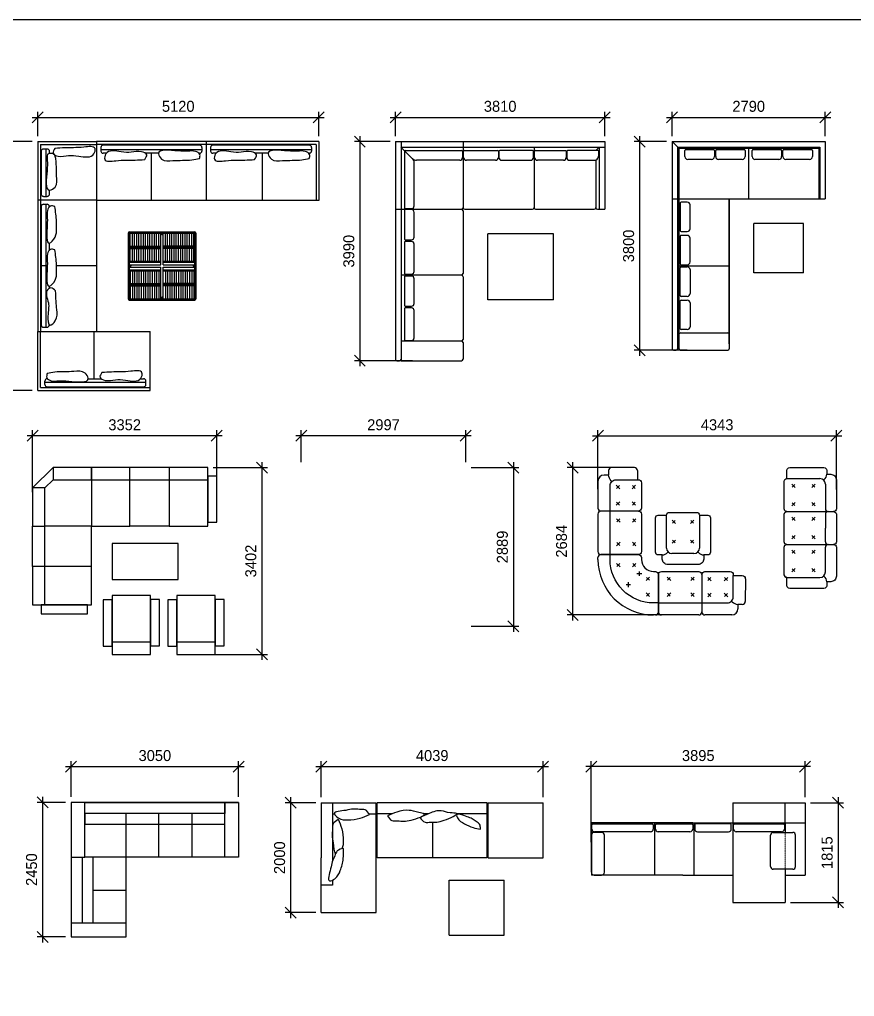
# Model space of a CAD drawing. Header units: millimetres. Extents: x 3103 to 179340, y -10977 to 70536.
# Drawn here: x 155474 to 170684, y 37230 to 55021 of the extents above; entities that cross this region are included whole.
import ezdxf

# ---------------------------------------------------------------- set-up
doc = ezdxf.new("R2010")
doc.units = ezdxf.units.MM
doc.header["$LTSCALE"] = 0.5
doc.linetypes.add('HIDDEN', pattern=[0.375, 0.25, -0.125])
doc.layers.add('MEBEL', color=1, linetype='Continuous')
doc.layers.add('диван', color=1, linetype='Continuous')
doc.styles.add('WROMLATS', font='wromlats.shx', dxfattribs={"bigfont": 'bigfont.shx'})
doc.dimstyles.new('juka', dxfattribs={"dimscale": 100, "dimtxt": 2, "dimasz": 2, "dimexe": 1, "dimexo": 1, "dimgap": 1, "dimtad": 1, "dimtoh": 1, "dimdec": 0, "dimzin": 0, "dimdsep": 46, "dimtxsty": 'WROMLATS', "dimblk": 'OBLIQUE', "dimcen": -3, "dimdle": 1, "dimclrd": 256, "dimclre": 256, "dimclrt": 256, "dimadec": 0, "dimazin": 0, "dimtfac": 1, "dimtdec": 0, "dimtix": 1, "dimtmove": 2, "dimatfit": 3, "dimldrblk": 'ORIGIN2', "dimfxl": 1, "dimtvp": 2.5, "dimtolj": 1, "dimtzin": 0, "dimarcsym": 0})

# ---------------------------------------------------------------- blocks, each defined once
blk = doc.blocks.new('MZO6D2')
at = {"layer": 'MEBEL'}
for p, q in [((-1791, -4), (-1062, -4)), ((-363, -4), (7, -375)), ((-2490, -227), (-1791, -227)), ((-1791, -227), (-1062, -227)), ((-1062, -1074), (-1062, -227)), ((-363, -227), (-216, -375)), ((-1791, -1074), (-1062, -1074)), ((-216, -1074), (-216, -1773)), ((-3172, -2153), (-3172, -1454)), ((-1062, -2494), (-1062, -1773)), ((-216, -1773), (-216, -2494)), ((7, -2494), (7, -1773)), ((-3172, -3328), (-3172, -2629)), ((-216, -2494), (-216, -3193))]:
    blk.add_line(p, q, dxfattribs=at)
for points in [[(-2654, -161), (-2654, -1002), (-2490, -1002), (-2490, -161)], [(-2490, -4), (-2490, -1074), (-1791, -1074), (-1791, -4)], [(-1062, -227), (-363, -227), (-363, -4), (-1062, -4)], [(-216, -1074), (7, -1074), (7, -375), (-216, -375)], [(7, -1074), (-1062, -1074), (-1062, -1773), (7, -1773)], [(-3242, -1454), (-2401, -1454), (-2401, -1290), (-3242, -1290)], [(-3394, -2153), (-2325, -2153), (-2325, -1454), (-3394, -1454)], [(-2030, -2655), (-1376, -2655), (-1376, -1454), (-2030, -1454)], [(-3237, -2317), (-2397, -2317), (-2397, -2153), (-3237, -2153)], [(-3242, -2629), (-2401, -2629), (-2401, -2466), (-3242, -2466)], [(-3394, -3328), (-2325, -3328), (-2325, -2629), (-3394, -2629)], [(7, -2494), (-1062, -2494), (-1062, -3193), (7, -3193)], [(-146, -3193), (-986, -3193), (-986, -3357), (-146, -3357)], [(-3237, -3492), (-2397, -3492), (-2397, -3328), (-3237, -3328)]]:
    blk.add_lwpolyline(points, close=True, dxfattribs=at)
blk = doc.blocks.new('66335+66336')
at = {"layer": 'MEBEL'}
for p, q in [((2000, 1070), (0, 1070)), ((0, 1070), (0, 0)), ((2000, 1070), (2000, 0)), ((2000, 1020), (0, 1020)), ((80, 964), (80, 899)), ((1920, 920), (80, 920)), ((1880, 1004), (120, 1004)), ((1920, 964), (1920, 899)), ((179, 859), (120, 859)), ((1129, 859), (893, 859)), ((1000, 0), (1000, 859)), ((1880, 859), (1869, 859)), ((2000, 0), (0, 0))]:
    blk.add_line(p, q, dxfattribs=at)
for centre, start, end in [((120, 964), 90, 180), ((120, 899), 180, 270), ((1880, 964), 0, 90), ((1880, 899), 270, 0)]:
    blk.add_arc(centre, 40, start, end, dxfattribs=at)
for points in [[(879, 744), (703, 735), (353, 722), (151, 749), (170, 846), (448, 884), (635, 876), (823, 887), (915, 832), (879, 744)], [(1877, 761), (1739, 738), (1389, 725), (1187, 753), (1129, 850), (1484, 900), (1670, 896), (1802, 893), (1884, 837), (1877, 761)]]:
    blk.add_spline(points, degree=3, dxfattribs=at)
blk = doc.blocks.new('66380+66381')
at = {"layer": 'MEBEL'}
for p, q in [((2050, 1070), (0, 1070)), ((0, 1070), (0, 0)), ((2050, 1070), (2050, 0)), ((2000, 1020), (0, 1020)), ((80, 964), (80, 899)), ((1920, 920), (80, 920)), ((1880, 1004), (120, 1004)), ((1920, 964), (1920, 899)), ((2000, 1020), (2000, 0)), ((179, 859), (120, 859)), ((1129, 859), (893, 859)), ((1025, 0), (1025, 859)), ((1880, 859), (1869, 859)), ((2050, 0), (0, 0))]:
    blk.add_line(p, q, dxfattribs=at)
for centre, start, end in [((120, 964), 90, 180), ((120, 899), 180, 270), ((1880, 964), 0, 90), ((1880, 899), 270, 0)]:
    blk.add_arc(centre, 40, start, end, dxfattribs=at)
for points in [[(879, 744), (703, 735), (353, 722), (151, 749), (170, 846), (448, 884), (635, 876), (823, 887), (915, 832), (879, 744)], [(1877, 761), (1739, 738), (1389, 725), (1187, 753), (1129, 850), (1484, 900), (1670, 896), (1802, 893), (1884, 837), (1877, 761)]]:
    blk.add_spline(points, degree=3, dxfattribs=at)
blk = doc.blocks.new('66400+66401')
at = {"layer": 'MEBEL'}
for p, q in [((0, 0), (0, 1060)), ((0, 1060), (1070, 1060)), ((50, 50), (50, 1060)), ((66, 170), (66, 959)), ((106, 999), (171, 999)), ((150, 130), (150, 999)), ((211, 885), (211, 959)), ((1070, 0), (1070, 1060)), ((211, 181), (211, 216)), ((211, 170), (211, 181)), ((0, 0), (1070, 0)), ((50, 50), (1070, 50)), ((106, 130), (171, 130))]:
    blk.add_line(p, q, dxfattribs=at)
for centre, start, end in [((106, 959), 90, 180), ((171, 959), 0, 90), ((106, 170), 180, 270), ((171, 170), 270, 0)]:
    blk.add_arc(centre, 40, start, end, dxfattribs=at)
for points, knots in [([(309, 248), (318, 283), (349, 345), (329, 568), (369, 813), (116, 962), (174, 559), (179, 364), (161, 225), (220, 212), (282, 213), (309, 248)], [0, 0, 0, 0, 139.614689, 490.021661, 693.571453, 806.653755, 1165.25668, 1351.440282, 1483.942314, 1583.249032, 1659.737703, 1659.737703, 1659.737703, 1659.737703]), ([(315, 122), (375, 118), (555, 105), (754, 119), (1073, 65), (1016, 315), (768, 258), (559, 243), (409, 289), (248, 221), (294, 153), (315, 122)], [0, 0, 0, 0, 176.697974, 527.104946, 730.654737, 829.367901, 1109.994882, 1297.148169, 1485.493388, 1592.849632, 1687.532271, 1687.532271, 1687.532271, 1687.532271])]:
    blk.add_open_spline(points, degree=3, knots=knots, dxfattribs=at)
blk = doc.blocks.new('Ж.столик Mesa cetro...')
at = {"layer": 'MEBEL'}
for p, q in [((-620, 1210), (-620, 30)), ((-600, 1210), (-600, 30)), ((-590, 1240), (590, 1240)), ((-590, 1220), (590, 1220)), ((-580, 690), (-580, 1240)), ((-540, 690), (-540, 1240)), ((-500, 690), (-500, 1240)), ((-460, 690), (-460, 1240)), ((-420, 690), (-420, 1240)), ((-380, 690), (-380, 1240)), ((-340, 690), (-340, 1240)), ((-300, 690), (-300, 1240)), ((-260, 690), (-260, 1240)), ((-220, 690), (-220, 1240)), ((-180, 690), (-180, 1240)), ((-140, 690), (-140, 1240)), ((-100, 690), (-100, 1240)), ((-60, 690), (-60, 1240)), ((-20, 640), (-20, 1240)), ((20, 640), (20, 1240)), ((60, 690), (60, 1240)), ((100, 690), (100, 1240)), ((140, 690), (140, 1240)), ((180, 690), (180, 1240)), ((220, 690), (220, 1240)), ((260, 690), (260, 1240)), ((300, 690), (300, 1240)), ((340, 690), (340, 1240)), ((380, 690), (380, 1240)), ((420, 690), (420, 1240)), ((460, 690), (460, 1240)), ((500, 690), (500, 1240)), ((540, 690), (540, 1240)), ((580, 690), (580, 1240)), ((600, 30), (600, 1210)), ((620, 30), (620, 1210)), ((-620, 690), (-20, 690)), ((-620, 640), (-20, 640)), ((-620, 600), (-20, 600)), ((-620, 550), (-20, 550)), ((-580, 550), (-580, 0)), ((-540, 550), (-540, 0)), ((-500, 550), (-500, 0)), ((-460, 550), (-460, 0)), ((-420, 550), (-420, 0)), ((-380, 550), (-380, 0)), ((-340, 550), (-340, 0)), ((-300, 550), (-300, 0)), ((-260, 550), (-260, 0)), ((-220, 550), (-220, 0)), ((-180, 550), (-180, 0)), ((-140, 550), (-140, 0)), ((-100, 550), (-100, 0)), ((-60, 550), (-60, 0)), ((-20, 0), (-20, 600)), ((20, 690), (620, 690)), ((20, 640), (620, 640)), ((20, 600), (620, 600)), ((20, 0), (20, 600)), ((20, 550), (620, 550)), ((60, 550), (60, 0)), ((100, 550), (100, 0)), ((140, 550), (140, 0)), ((180, 550), (180, 0)), ((220, 550), (220, 0)), ((260, 550), (260, 0)), ((300, 550), (300, 0)), ((340, 550), (340, 0)), ((380, 550), (380, 0)), ((420, 550), (420, 0)), ((460, 550), (460, 0)), ((500, 550), (500, 0)), ((540, 550), (540, 0)), ((580, 550), (580, 0)), ((-590, 20), (590, 20)), ((-590, 0), (590, 0))]:
    blk.add_line(p, q, dxfattribs=at)
at = {"layer": 'MEBEL', "linetype": 'HIDDEN', "ltscale": 6}
for p, q in [((-620, 980), (-20, 980)), ((-620, 960), (-20, 960)), ((-620, 940), (-20, 940)), ((620, 980), (20, 980)), ((620, 960), (20, 960)), ((620, 940), (20, 940)), ((-620, 710), (-20, 710)), ((20, 710), (620, 710)), ((-620, 530), (-20, 530)), ((20, 530), (620, 530)), ((-620, 300), (-20, 300)), ((-620, 280), (-20, 280)), ((-620, 260), (-20, 260)), ((620, 300), (20, 300)), ((620, 280), (20, 280)), ((620, 260), (20, 260))]:
    blk.add_line(p, q, dxfattribs=at)
at = {"layer": 'MEBEL'}
for points in [[(-3, 1186), (-3, 1229), (3, 1229), (3, 1186)], [(-612, 623), (-569, 623), (-569, 617), (-612, 617)], [(612, 623), (569, 623), (569, 617), (612, 617)], [(-3, 54), (-3, 11), (3, 11), (3, 54)]]:
    blk.add_lwpolyline(points, close=True, dxfattribs=at)
for centre, radius, start, end in [((-590, 1210), 30, 90, 180), ((-590, 1210), 10, 90, 180), ((590, 1210), 30, 0, 90), ((590, 1210), 10, 0, 90), ((-590, 30), 30, 180, 270), ((-590, 30), 10, 180, 270), ((590, 30), 30, 270, 0), ((590, 30), 10, 270, 0)]:
    blk.add_arc(centre, radius, start, end, dxfattribs=at)
blk = doc.blocks.new('66345+66346 wally')
at = {"layer": 'MEBEL'}
for p, q in [((-1070, 1200), (-1070, -1200)), ((-1070, 1200), (0, 1200)), ((-1020, 1200), (-1020, -1200)), ((-1004, 1080), (-1004, -1080)), ((-964, 1120), (-899, 1120)), ((-920, 1120), (-920, -1120)), ((-859, 1080), (-859, 1069)), ((-859, 1080), (-859, 1071)), ((0, 1200), (0, -1200)), ((-859, 414), (-859, 284)), ((-895, 0), (-1004, 0)), ((0, 0), (-727, 0)), ((-859, -373), (-859, -412)), ((-1070, -1200), (0, -1200)), ((-964, -1120), (-899, -1120)), ((-859, -1072), (-859, -1080))]:
    blk.add_line(p, q, dxfattribs=at)
for centre, start, end in [((-964, 1080), 90, 180), ((-899, 1080), 0, 90), ((-964, -1080), 180, 270), ((-899, -1080), 270, 0)]:
    blk.add_arc(centre, 40, start, end, dxfattribs=at)
for points in [[(-761, 1079), (-738, 941), (-725, 671), (-753, 523), (-859, 414), (-900, 686), (-896, 872), (-893, 1005), (-837, 1086), (-761, 1079)], [(-761, 292), (-738, 154), (-725, -116), (-753, -264), (-859, -373), (-900, -101), (-896, 85), (-893, 217), (-837, 299), (-761, 292)], [(-744, -456), (-735, -646), (-722, -799), (-749, -1000), (-846, -1079), (-884, -915), (-876, -675), (-887, -432), (-832, -405), (-744, -456)]]:
    blk.add_spline(points, degree=3, dxfattribs=at)
blk = doc.blocks.new('диван 2')
at = {"layer": 'диван'}
for p, q in [((916, -211), (916, -1011)), ((1515, -1011), (1515, -211)), ((2113, -2211), (2113, -211)), ((2716, -1011), (2716, -2211)), ((2716, -1611), (2113, -1611))]:
    blk.add_line(p, q, dxfattribs=at)
for points in [[(63, -11), (3113, -11), (3113, -1011), (2863, -1011), (2863, -11)], [(63, -11), (63, -1011), (313, -1011), (313, -11)]]:
    blk.add_lwpolyline(points, close=True, dxfattribs=at)
for points in [[(313, -11), (313, -211), (2863, -211), (2863, -411), (313, -411)], [(3113, -11), (3113, -2461), (2113, -2461), (2113, -2211), (3113, -2211)], [(313, -1011), (2863, -1011)], [(2911, -1011), (2911, -2211)]]:
    blk.add_lwpolyline(points, dxfattribs=at)
blk = doc.blocks.new('K6-17')
for p, q in [((591, 2476), (219, 2476)), ((173, 2353), (97, 2353)), ((172, 2426), (172, 2353)), ((-3, 2253), (-3, 1806)), ((357, 2127), (299, 2184)), ((353, 2181), (305, 2132)), ((563, 2127), (621, 2184)), ((567, 2181), (615, 2132)), ((357, 1910), (299, 1853)), ((353, 1856), (305, 1905)), ((563, 1910), (621, 1853)), ((567, 1856), (615, 1905)), ((-3, 1706), (-3, 1086)), ((667, 1756), (47, 1756)), ((667, 1756), (47, 1756)), ((197, 1036), (197, 1756)), ((363, 1572), (306, 1630)), ((360, 1626), (311, 1577)), ((568, 1572), (626, 1630)), ((572, 1626), (620, 1577)), ((363, 1239), (306, 1181)), ((360, 1185), (311, 1234)), ((568, 1239), (626, 1181)), ((572, 1185), (620, 1234)), ((-3, 956), (-3, 986)), ((47, 1036), (667, 1036)), ((667, 1036), (47, 1036)), ((363, 832), (306, 890)), ((360, 886), (311, 838)), ((568, 832), (626, 890)), ((572, 886), (620, 838)), ((642, 722), (724, 722)), ((683, 686), (683, 755)), ((794, 606), (852, 664)), ((848, 610), (799, 659)), ((997, 86), (997, 706)), ((997, 706), (997, 86)), ((1201, 606), (1143, 664)), ((1147, 610), (1195, 659)), ((1534, 606), (1591, 664)), ((1588, 610), (1539, 659)), ((1717, 706), (1717, 86)), ((1717, 706), (1717, 86)), ((1872, 601), (1814, 659)), ((1818, 605), (1867, 654)), ((2088, 601), (2146, 659)), ((2142, 605), (2094, 654)), ((533, 536), (464, 536)), ((497, 577), (497, 496)), ((794, 402), (852, 344)), ((848, 398), (799, 349)), ((1201, 402), (1143, 344)), ((1147, 398), (1195, 349)), ((1534, 402), (1591, 344)), ((1588, 398), (1539, 349)), ((1872, 395), (1814, 338)), ((1818, 392), (1867, 343)), ((2088, 395), (2146, 338)), ((2142, 392), (2094, 343)), ((997, 236), (1717, 236)), ((2387, 211), (2315, 211)), ((2315, 211), (2315, 136)), ((947, 36), (917, 36)), ((1667, 36), (1047, 36)), ((2215, 36), (1767, 36))]:
    blk.add_line(p, q)
for points in [[(227, 2246), (216, 2257, -0.182824), (173, 2353, -0.182824)], [(197, 1756), (197, 2176, -0.414214), (297, 2276), (651, 2276)], [(651, 2426), (651, 2276), (667, 2276, -0.414214), (717, 2226), (717, 1806, -0.414214), (667, 1756, -0.414214), (717, 1706), (717, 1086, -0.414214), (667, 1036, -0.414214), (717, 986), (717, 956, 0.414214), (917, 756), (947, 756, -0.414214), (997, 706, -0.414214), (1047, 756), (1667, 756, -0.414214), (1717, 706, -0.414214), (1767, 756), (2187, 756, -0.414214), (2237, 706), (2237, 689), (2387, 689)], [(997, 236), (917, 236, -0.414214), (197, 956), (197, 1036)], [(1717, 236), (2137, 236, 0.414214), (2237, 336), (2237, 689)], [(2387, 689, -0.414214), (2437, 639, -0.023456), (2438, 630), (2437, 257)], [(2208, 265), (2218, 255, 0.182824), (2315, 211, 0.182824)]]:
    blk.add_lwpolyline(points, format="xyb")
for centre, radius, start, end in [((222, 2426), 50, 90, 180), ((591, 2376), 100, 84.6252, 90), ((601, 2426), 50, 0, 90), ((97, 2253), 100, 90, 180), ((47, 1806), 50, 180, 270), ((47, 1706), 50, 90, 180), ((47, 1086), 50, 180, 270), ((47, 986), 50, 90, 180), ((917, 956), 920, 180, 270), ((2387, 261), 50, 270, 0), ((947, 86), 50, 270, 0), ((1047, 86), 50, 180, 270), ((1667, 86), 50, 270, 0), ((1767, 86), 50, 180, 270), ((2215, 136), 100, 270, 0)]:
    blk.add_arc(centre, radius, start, end)
blk = doc.blocks.new('K6-16')
for p, q in [((-294, -125), (-294, 475)), ((-131, 325), (-189, 383)), ((-185, 329), (-137, 378)), ((144, 325), (202, 383)), ((198, 329), (150, 378)), ((306, 475), (306, -125)), ((-131, 20), (-189, -37)), ((-185, 17), (-137, -32)), ((144, 20), (202, -37)), ((198, 17), (150, -32)), ((6, -225), (-194, -225)), ((206, -225), (6, -225))]:
    blk.add_line(p, q)
blk.add_lwpolyline([(384, -325, -0.414214), (284, -425), (6, -425), (-271, -425, -0.414214), (-371, -325), (-371, -250, -0.015524), (-381, -250), (-444, -250, -0.414214), (-494, -200), (-494, 425, -0.414214), (-444, 475), (-294, 475, -0.414214), (-244, 525), (6, 525), (256, 525, -0.414214), (306, 475), (456, 475, -0.414214), (506, 425), (506, -200, -0.414214), (456, -250), (393, -250, -0.015524), (384, -250)], format="xyb", close=True)
for points in [[(-371, -250, 0.182824), (-274, -206), (-264, -196)], [(277, -196), (287, -206, 0.182824), (384, -250, 0.182824)]]:
    blk.add_lwpolyline(points, format="xyb")
for centre, start, end in [((-194, -125), 180, 270), ((206, -125), 270, 0)]:
    blk.add_arc(centre, 100, start, end)
blk = doc.blocks.new('K6-18')
for p, q in [((-911, 1897), (-311, 1897)), ((-761, 1735), (-819, 1793)), ((-765, 1789), (-813, 1741)), ((-456, 1735), (-398, 1793)), ((-452, 1789), (-404, 1741)), ((-211, 1797), (-211, 1597)), ((-761, 1459), (-819, 1402)), ((-765, 1405), (-813, 1454)), ((-456, 1459), (-398, 1402)), ((-452, 1405), (-404, 1454)), ((-211, 1597), (-211, 1347)), ((-911, 1297), (-61, 1297)), ((-211, 1247), (-211, 997)), ((-761, 1135), (-819, 1193)), ((-765, 1189), (-813, 1141)), ((-456, 1135), (-398, 1193)), ((-452, 1189), (-404, 1141)), ((-211, 747), (-211, 997)), ((-761, 859), (-819, 802)), ((-765, 805), (-813, 854)), ((-456, 859), (-398, 802)), ((-452, 805), (-404, 854)), ((-911, 697), (-61, 697)), ((-761, 535), (-819, 593)), ((-765, 589), (-813, 541)), ((-456, 535), (-398, 593)), ((-452, 589), (-404, 541)), ((-211, 397), (-211, 647)), ((-211, 197), (-211, 397)), ((-761, 259), (-819, 202)), ((-765, 205), (-813, 254)), ((-456, 259), (-398, 202)), ((-452, 205), (-404, 254)), ((-911, 97), (-311, 97))]:
    blk.add_line(p, q)
for points in [[(-961, 147, 0.414214), (-911, 97, -0.414214), (-961, 147), (-961, 397), (-961, 647, -0.414214), (-911, 697, -0.414214), (-961, 747), (-961, 997), (-961, 1247, -0.414214), (-911, 1297, -0.414214), (-961, 1347), (-961, 1597), (-961, 1847, -0.414214), (-911, 1897), (-911, 2047, -0.414214), (-861, 2097), (-236, 2097, -0.414214), (-186, 2047), (-186, 1984, -0.015524), (-186, 1975), (-111, 1975, -0.414214), (-11, 1875), (-11, 1597), (-11, 1347, -0.414214), (-61, 1297, -0.414214), (-11, 1247), (-11, 997), (-11, 747, -0.414214), (-61, 697, -0.414214), (-11, 647), (-11, 120, -0.414214), (-111, 20), (-186, 20, -0.015524), (-186, 10), (-186, -53, -0.414214), (-236, -103), (-861, -103, -0.414214), (-911, -53), (-911, 97)], [(-240, 1868), (-230, 1878, 0.182824), (-186, 1975, 0.182824)], [(-924, 1299), (-924, 1296, -0.414214)], [(-924, 699), (-924, 696, -0.414214)], [(-186, 20, 0.182824), (-230, 116), (-240, 127)]]:
    blk.add_lwpolyline(points, format="xyb")
for centre, radius, start, end in [((-311, 1797), 100, 0, 90), ((-311, 1797), 100, 0, 90), ((-161, 1347), 50, 180, 270), ((-161, 1247), 50, 90, 180), ((-161, 747), 50, 180, 270), ((-161, 647), 50, 90, 180), ((-311, 197), 100, 270, 0), ((-311, 197), 100, 270, 0)]:
    blk.add_arc(centre, radius, start, end)
blk = doc.blocks.new('_Oblique')
at = {"color": 0, "lineweight": -2}
blk.add_line((-0.5, -0.5), (0.5, 0.5), dxfattribs=at)
blk = doc.blocks.new('*D853')
at = {"layer": 'Defpoints', "color": 0, "transparency": 16777216}
for p in [(155805, 52797), (155112, 48267), (155805, 48267)]:
    blk.add_point(p, dxfattribs=at)
at = {"layer": 'MEBEL', "lineweight": -2, "transparency": 16777216}
for p, q in [((155112, 52897), (155112, 48167)), ((155705, 52797), (155012, 52797)), ((155705, 48267), (155012, 48267))]:
    blk.add_line(p, q, dxfattribs=at)
at = {"layer": 'MEBEL', "lineweight": -2, "transparency": 16777216, "xscale": 200, "yscale": 200, "zscale": 200}
for p, rotation in [((155112, 52797), 90), ((155112, 48267), 270)]:
    blk.add_blockref('_Oblique', p, dxfattribs=dict(at, rotation=rotation))
at = {"layer": 'MEBEL', "transparency": 16777216, "insert": (154912, 50532), "char_height": 200, "attachment_point": 5, "rotation": 90, "style": 'WROMLATS'}
blk.add_mtext('\\A1;4530', dxfattribs=at)
blk = doc.blocks.new('_Origin2')
at = {"color": 0, "linetype": 'ByBlock', "lineweight": -2}
blk.add_line((-0.5, 0), (-1, 0), dxfattribs=at)
for radius in [0.5, 0.25]:
    blk.add_circle((0, 0), radius, dxfattribs=at)
blk = doc.blocks.new('*D854')
at = {"layer": 'Defpoints', "color": 0, "transparency": 16777216}
for p in [(160925, 53239), (155805, 52797), (160925, 52797)]:
    blk.add_point(p, dxfattribs=at)
at = {"layer": 'MEBEL', "lineweight": -2, "transparency": 16777216}
for p, q in [((155705, 53239), (161025, 53239)), ((155805, 52897), (155805, 53339)), ((160925, 52897), (160925, 53339))]:
    blk.add_line(p, q, dxfattribs=at)
at = {"layer": 'MEBEL', "lineweight": -2, "transparency": 16777216, "xscale": 200, "yscale": 200, "zscale": 200, "rotation": 180}
blk.add_blockref('_Oblique', (155805, 53239), dxfattribs=at)
at = {"layer": 'MEBEL', "lineweight": -2, "transparency": 16777216, "xscale": 200, "yscale": 200, "zscale": 200}
blk.add_blockref('_Oblique', (160925, 53239), dxfattribs=at)
at = {"layer": 'MEBEL', "transparency": 16777216, "insert": (158365, 53439), "char_height": 200, "attachment_point": 5, "style": 'WROMLATS'}
blk.add_mtext('\\A1;5120', dxfattribs=at)
blk = doc.blocks.new('div 4')
at = {"layer": 'MEBEL'}
for p, q in [((0, 0), (1230, 0)), ((0, 0), (0, -1040)), ((1230, 0), (1230, -1200)), ((0, 0), (0, -1010)), ((310, -310), (98, -98)), ((99, 0), (99, -1040)), ((99, -99), (1230, -99)), ((181, -161), (1204, -161)), ((1219, -176), (1219, -289)), ((1234, 0), (3810, 0)), ((1234, -99), (2522, -99)), ((1240, -289), (1240, -176)), ((1255, -161), (1858, -161)), ((1873, -176), (1873, -289)), ((1883, -176), (1883, -289)), ((2496, -161), (1898, -161)), ((2511, -289), (2511, -176)), ((2522, -99), (3711, -99)), ((2522, -99), (2522, -1200)), ((2533, -289), (2533, -176)), ((2548, -161), (3093, -161)), ((3108, -176), (3108, -289)), ((3118, -176), (3118, -289)), ((3688, -161), (3133, -161)), ((3648, -161), (3711, -99)), ((3703, -248), (3703, -176)), ((3711, -99), (3711, -1230)), ((3711, -99), (3810, -99)), ((3810, 0), (3810, -1230)), ((161, -181), (161, -1204)), ((1169, -339), (381, -339)), ((1823, -339), (1290, -339)), ((1933, -339), (2461, -339)), ((3058, -339), (2583, -339)), ((3168, -339), (3648, -339)), ((3648, -339), (3648, -1200)), ((339, -1169), (339, -381)), ((0, -1040), (0, -3965)), ((99, -1040), (99, -3990)), ((0, -1230), (1200, -1230)), ((176, -1219), (289, -1219)), ((176, -1219), (289, -1219)), ((289, -1238), (176, -1238)), ((1260, -1230), (2492, -1230)), ((2552, -1230), (3618, -1230)), ((3678, -1230), (3810, -1230)), ((161, -1253), (161, -1772)), ((339, -1737), (339, -1288)), ((1230, -1260), (1230, -2400)), ((1680, -2880), (1680, -1680)), ((2880, -1680), (1680, -1680)), ((2880, -2880), (2880, -1680)), ((161, -1833), (161, -2397)), ((176, -1787), (289, -1787)), ((289, -1818), (176, -1818)), ((339, -2362), (339, -1868)), ((1200, -2430), (99, -2430)), ((161, -2462), (161, -2981)), ((176, -2412), (289, -2412)), ((289, -2447), (176, -2447)), ((1230, -2460), (1230, -3600)), ((339, -2946), (339, -2497)), ((176, -2996), (289, -2996)), ((2880, -2880), (1680, -2880)), ((161, -3042), (161, -3606)), ((289, -3027), (176, -3027)), ((339, -3571), (339, -3077)), ((99, -3630), (1200, -3630)), ((176, -3621), (289, -3621)), ((1230, -3660), (1230, -3960)), ((25, -3990), (74, -3990)), ((99, -3990), (1200, -3990))]:
    blk.add_line(p, q, dxfattribs=at)
for centre, radius, start, end in [((181, -181), 20, 90, 180), ((1204, -176), 15, 0, 90), ((1255, -176), 15, 90, 180), ((1858, -176), 15, 0, 90), ((1898, -176), 15, 90, 180), ((2496, -176), 15, 0, 90), ((2548, -176), 15, 90, 180), ((3093, -176), 15, 0, 90), ((3133, -176), 15, 90, 180), ((3688, -176), 15, 0, 90), ((381, -239), 100, 225, 270), ((239, -381), 100, 0, 45), ((1169, -289), 50, 270, 0), ((1290, -289), 50, 180, 270), ((1823, -289), 50, 270, 0), ((1933, -289), 50, 180, 270), ((2461, -289), 50, 270, 0), ((2583, -289), 50, 180, 270), ((3058, -289), 50, 270, 0), ((3168, -289), 50, 180, 270), ((3586, -240), 117, 302.2865, 356.1617), ((176, -1204), 15, 180, 270), ((176, -1253), 15, 90, 180), ((289, -1169), 50, 270, 0), ((289, -1169), 50, 270, 0), ((289, -1288), 50, 0, 90), ((1200, -1200), 30, 270, 0), ((1200, -1260), 30, 0, 90), ((1260, -1200), 30, 180, 270), ((2492, -1200), 30, 270, 0), ((2552, -1200), 30, 180, 270), ((3618, -1200), 30, 270, 0), ((3678, -1200), 30, 180, 270), ((176, -1772), 15, 180, 270), ((289, -1737), 50, 270, 0), ((176, -1833), 15, 90, 180), ((289, -1868), 50, 0, 90), ((176, -2397), 15, 180, 270), ((176, -2462), 15, 90, 180), ((289, -2362), 50, 270, 0), ((289, -2497), 50, 0, 90), ((1200, -2400), 30, 270, 0), ((1200, -2460), 30, 0, 90), ((176, -2981), 15, 180, 270), ((289, -2946), 50, 270, 0), ((176, -3042), 15, 90, 180), ((289, -3077), 50, 0, 90), ((176, -3606), 15, 180, 270), ((289, -3571), 50, 270, 0), ((1200, -3600), 30, 270, 0), ((1200, -3660), 30, 0, 90), ((25, -3965), 25, 180, 270), ((74, -3965), 25, 270, 0), ((1200, -3960), 30, 270, 0)]:
    blk.add_arc(centre, radius, start, end, dxfattribs=at)
blk = doc.blocks.new('div 5')
at = {"layer": 'MEBEL'}
for p, q in [((0, 0), (2790, 0)), ((0, 0), (0, -1010)), ((121, -121), (0, 0)), ((0, 0), (0, -1040)), ((99, -99), (2691, -99)), ((99, -99), (99, -1040)), ((121, -121), (2669, -121)), ((121, -121), (121, -1040)), ((233, -273), (233, -159)), ((248, -144), (754, -144)), ((769, -159), (769, -273)), ((793, -273), (793, -159)), ((808, -144), (1313, -144)), ((1328, -159), (1328, -273)), ((1395, -1040), (1395, -121)), ((1459, -273), (1459, -159)), ((1474, -144), (1979, -144)), ((1994, -159), (1994, -273)), ((2018, -273), (2018, -159)), ((2033, -144), (2539, -144)), ((2554, -159), (2554, -273)), ((2669, -121), (2669, -1040)), ((2691, -99), (2691, -1040)), ((2790, 0), (2790, -1040)), ((2790, -88), (2790, -1040)), ((719, -323), (283, -323)), ((1278, -323), (843, -323)), ((1944, -323), (1509, -323)), ((2504, -323), (2068, -323)), ((0, -1040), (2790, -1040)), ((0, -1040), (0, -3775)), ((0, -1040), (1040, -1040)), ((99, -1040), (99, -3775)), ((121, -1040), (121, -3760)), ((1039, -1040), (2790, -1040)), ((1039, -3679), (1039, -1040)), ((1040, -1040), (1040, -3483)), ((147, -1117), (147, -1622)), ((276, -1102), (162, -1102)), ((326, -1587), (326, -1152)), ((1490, -2390), (1490, -1490)), ((2390, -1490), (1490, -1490)), ((2390, -2390), (2390, -1490)), ((147, -1721), (147, -2226)), ((162, -1637), (276, -1637)), ((276, -1706), (162, -1706)), ((326, -2191), (326, -1756)), ((121, -2261), (1040, -2261)), ((147, -2802), (147, -2296)), ((162, -2241), (276, -2241)), ((162, -2281), (276, -2281)), ((326, -2331), (326, -2767)), ((2390, -2390), (1490, -2390)), ((276, -2817), (162, -2817)), ((147, -3406), (147, -2901)), ((162, -2886), (276, -2886)), ((326, -2936), (326, -3371)), ((121, -3523), (121, -3760)), ((161, -3483), (1015, -3483)), ((276, -3421), (162, -3421)), ((1040, -3483), (1040, -3508)), ((1040, -3508), (1040, -3775)), ((25, -3800), (74, -3800)), ((161, -3800), (1015, -3800))]:
    blk.add_line(p, q, dxfattribs=at)
for centre, radius, start, end in [((248, -159), 15, 90, 180), ((754, -159), 15, 0, 90), ((808, -159), 15, 90, 180), ((1313, -159), 15, 0, 90), ((1474, -159), 15, 90, 180), ((1979, -159), 15, 0, 90), ((2033, -159), 15, 90, 180), ((2539, -159), 15, 0, 90), ((283, -273), 50, 180, 270), ((719, -273), 50, 270, 0), ((843, -273), 50, 180, 270), ((1278, -273), 50, 270, 0), ((1509, -273), 50, 180, 270), ((1944, -273), 50, 270, 0), ((2068, -273), 50, 180, 270), ((2504, -273), 50, 270, 0), ((162, -1117), 15, 90, 180), ((276, -1152), 50, 0, 90), ((276, -1587), 50, 270, 0), ((162, -1622), 15, 180, 270), ((162, -1721), 15, 90, 180), ((276, -1756), 50, 0, 90), ((162, -2226), 15, 180, 270), ((162, -2296), 15, 90, 180), ((276, -2191), 50, 270, 0), ((276, -2331), 50, 0, 90), ((162, -2802), 15, 180, 270), ((276, -2767), 50, 270, 0), ((162, -2901), 15, 90, 180), ((276, -2936), 50, 0, 90), ((276, -3371), 50, 270, 0), ((161, -3523), 40, 90, 180), ((162, -3406), 15, 180, 270), ((1015, -3508), 25, 0, 90), ((25, -3775), 25, 180, 270), ((74, -3775), 25, 270, 0), ((161, -3760), 40, 180, 270), ((1015, -3775), 25, 270, 0)]:
    blk.add_arc(centre, radius, start, end, dxfattribs=at)
blk = doc.blocks.new('*D855')
at = {"layer": 'Defpoints', "color": 0, "transparency": 16777216}
for p in [(162324, 52797), (161673, 48807), (162735, 48807)]:
    blk.add_point(p, dxfattribs=at)
at = {"layer": 'MEBEL', "lineweight": -2, "transparency": 16777216}
for p, q in [((161673, 52897), (161673, 48707)), ((162224, 52797), (161573, 52797)), ((162635, 48807), (161573, 48807))]:
    blk.add_line(p, q, dxfattribs=at)
at = {"layer": 'MEBEL', "lineweight": -2, "transparency": 16777216, "xscale": 200, "yscale": 200, "zscale": 200}
for p, rotation in [((161673, 52797), 90), ((161673, 48807), 270)]:
    blk.add_blockref('_Oblique', p, dxfattribs=dict(at, rotation=rotation))
at = {"layer": 'MEBEL', "transparency": 16777216, "insert": (161473, 50802), "char_height": 200, "attachment_point": 5, "rotation": 90, "style": 'WROMLATS'}
blk.add_mtext('\\A1;3990', dxfattribs=at)
blk = doc.blocks.new('*D856')
at = {"layer": 'Defpoints', "color": 0, "transparency": 16777216}
for p in [(166134, 53239), (162324, 52797), (166134, 52797)]:
    blk.add_point(p, dxfattribs=at)
at = {"layer": 'MEBEL', "lineweight": -2, "transparency": 16777216}
for p, q in [((162224, 53239), (166234, 53239)), ((162324, 52897), (162324, 53339)), ((166134, 52897), (166134, 53339))]:
    blk.add_line(p, q, dxfattribs=at)
at = {"layer": 'MEBEL', "lineweight": -2, "transparency": 16777216, "xscale": 200, "yscale": 200, "zscale": 200, "rotation": 180}
blk.add_blockref('_Oblique', (162324, 53239), dxfattribs=at)
at = {"layer": 'MEBEL', "lineweight": -2, "transparency": 16777216, "xscale": 200, "yscale": 200, "zscale": 200}
blk.add_blockref('_Oblique', (166134, 53239), dxfattribs=at)
at = {"layer": 'MEBEL', "transparency": 16777216, "insert": (164229, 53439), "char_height": 200, "attachment_point": 5, "style": 'WROMLATS'}
blk.add_mtext('\\A1;3810', dxfattribs=at)
blk = doc.blocks.new('*D857')
at = {"layer": 'Defpoints', "color": 0, "transparency": 16777216}
for p in [(170152, 53239), (167362, 52797), (170152, 52797)]:
    blk.add_point(p, dxfattribs=at)
at = {"layer": 'MEBEL', "lineweight": -2, "transparency": 16777216}
for p, q in [((167262, 53239), (170252, 53239)), ((167362, 52897), (167362, 53339)), ((170152, 52897), (170152, 53339))]:
    blk.add_line(p, q, dxfattribs=at)
at = {"layer": 'MEBEL', "lineweight": -2, "transparency": 16777216, "xscale": 200, "yscale": 200, "zscale": 200, "rotation": 180}
blk.add_blockref('_Oblique', (167362, 53239), dxfattribs=at)
at = {"layer": 'MEBEL', "lineweight": -2, "transparency": 16777216, "xscale": 200, "yscale": 200, "zscale": 200}
blk.add_blockref('_Oblique', (170152, 53239), dxfattribs=at)
at = {"layer": 'MEBEL', "transparency": 16777216, "insert": (168757, 53439), "char_height": 200, "attachment_point": 5, "style": 'WROMLATS'}
blk.add_mtext('\\A1;2790', dxfattribs=at)
blk = doc.blocks.new('*D858')
at = {"layer": 'Defpoints', "color": 0, "transparency": 16777216}
for p in [(167362, 52797), (166770, 48997), (167734, 48997)]:
    blk.add_point(p, dxfattribs=at)
at = {"layer": 'MEBEL', "lineweight": -2, "transparency": 16777216}
for p, q in [((166770, 52897), (166770, 48897)), ((167262, 52797), (166670, 52797)), ((167634, 48997), (166670, 48997))]:
    blk.add_line(p, q, dxfattribs=at)
at = {"layer": 'MEBEL', "lineweight": -2, "transparency": 16777216, "xscale": 200, "yscale": 200, "zscale": 200}
for p, rotation in [((166770, 52797), 90), ((166770, 48997), 270)]:
    blk.add_blockref('_Oblique', p, dxfattribs=dict(at, rotation=rotation))
at = {"layer": 'MEBEL', "transparency": 16777216, "insert": (166570, 50897), "char_height": 200, "attachment_point": 5, "rotation": 90, "style": 'WROMLATS'}
blk.add_mtext('\\A1;3800', dxfattribs=at)
blk = doc.blocks.new('*D865')
at = {"layer": 'Defpoints', "color": 0, "transparency": 16777216}
for p in [(158901, 46861), (158761, 43459), (159888, 43459)]:
    blk.add_point(p, dxfattribs=at)
at = {"layer": 'MEBEL', "lineweight": -2, "transparency": 16777216}
for p, q in [((159001, 46861), (159988, 46861)), ((159888, 46961), (159888, 43359)), ((158861, 43459), (159988, 43459))]:
    blk.add_line(p, q, dxfattribs=at)
at = {"layer": 'MEBEL', "lineweight": -2, "transparency": 16777216, "xscale": 200, "yscale": 200, "zscale": 200}
for p, rotation in [((159888, 46861), 90), ((159888, 43459), 270)]:
    blk.add_blockref('_Oblique', p, dxfattribs=dict(at, rotation=rotation))
at = {"layer": 'MEBEL', "transparency": 16777216, "insert": (159688, 45160), "char_height": 200, "attachment_point": 5, "rotation": 90, "style": 'WROMLATS'}
blk.add_mtext('\\A1;3402', dxfattribs=at)
blk = doc.blocks.new('*D866')
at = {"layer": 'Defpoints', "color": 0, "transparency": 16777216}
for p in [(155713, 47440), (159065, 46600), (155713, 46312)]:
    blk.add_point(p, dxfattribs=at)
at = {"layer": 'MEBEL', "lineweight": -2, "transparency": 16777216}
for p, q in [((155713, 46412), (155713, 47540)), ((159065, 46700), (159065, 47540)), ((159165, 47440), (155613, 47440))]:
    blk.add_line(p, q, dxfattribs=at)
at = {"layer": 'MEBEL', "lineweight": -2, "transparency": 16777216, "xscale": 200, "yscale": 200, "zscale": 200, "rotation": 180}
blk.add_blockref('_Oblique', (155713, 47440), dxfattribs=at)
at = {"layer": 'MEBEL', "lineweight": -2, "transparency": 16777216, "xscale": 200, "yscale": 200, "zscale": 200}
blk.add_blockref('_Oblique', (159065, 47440), dxfattribs=at)
at = {"layer": 'MEBEL', "transparency": 16777216, "insert": (157389, 47640), "char_height": 200, "attachment_point": 5, "style": 'WROMLATS'}
blk.add_mtext('\\A1;3352', dxfattribs=at)
blk = doc.blocks.new('*D867')
at = {"layer": 'Defpoints', "color": 0, "transparency": 16777216}
for p in [(170354, 47440), (166011, 46370), (170354, 46361)]:
    blk.add_point(p, dxfattribs=at)
at = {"layer": 'MEBEL', "lineweight": -2, "transparency": 16777216}
for p, q in [((166011, 46470), (166011, 47540)), ((170354, 46461), (170354, 47540)), ((165911, 47440), (170454, 47440))]:
    blk.add_line(p, q, dxfattribs=at)
at = {"layer": 'MEBEL', "lineweight": -2, "transparency": 16777216, "xscale": 200, "yscale": 200, "zscale": 200, "rotation": 180}
blk.add_blockref('_Oblique', (166011, 47440), dxfattribs=at)
at = {"layer": 'MEBEL', "lineweight": -2, "transparency": 16777216, "xscale": 200, "yscale": 200, "zscale": 200}
blk.add_blockref('_Oblique', (170354, 47440), dxfattribs=at)
at = {"layer": 'MEBEL', "transparency": 16777216, "insert": (168182, 47640), "char_height": 200, "attachment_point": 5, "style": 'WROMLATS'}
blk.add_mtext('\\A1;4343', dxfattribs=at)
blk = doc.blocks.new('*D868')
at = {"layer": 'Defpoints', "color": 0, "transparency": 16777216}
for p in [(160606, 47440), (160606, 46861), (163603, 46861)]:
    blk.add_point(p, dxfattribs=at)
at = {"layer": 'MEBEL', "lineweight": -2, "transparency": 16777216}
for p, q in [((160606, 46961), (160606, 47540)), ((163603, 46961), (163603, 47540)), ((163703, 47440), (160506, 47440))]:
    blk.add_line(p, q, dxfattribs=at)
at = {"layer": 'MEBEL', "lineweight": -2, "transparency": 16777216, "xscale": 200, "yscale": 200, "zscale": 200, "rotation": 180}
blk.add_blockref('_Oblique', (160606, 47440), dxfattribs=at)
at = {"layer": 'MEBEL', "lineweight": -2, "transparency": 16777216, "xscale": 200, "yscale": 200, "zscale": 200}
blk.add_blockref('_Oblique', (163603, 47440), dxfattribs=at)
at = {"layer": 'MEBEL', "transparency": 16777216, "insert": (162104, 47640), "char_height": 200, "attachment_point": 5, "style": 'WROMLATS'}
blk.add_mtext('\\A1;2997', dxfattribs=at)
blk = doc.blocks.new('*D869')
at = {"layer": 'Defpoints', "color": 0, "transparency": 16777216}
for p in [(163603, 46861), (163603, 43972), (164470, 43972)]:
    blk.add_point(p, dxfattribs=at)
at = {"layer": 'MEBEL', "lineweight": -2, "transparency": 16777216}
for p, q in [((163703, 46861), (164570, 46861)), ((164470, 46961), (164470, 43872)), ((163703, 43972), (164570, 43972))]:
    blk.add_line(p, q, dxfattribs=at)
at = {"layer": 'MEBEL', "lineweight": -2, "transparency": 16777216, "xscale": 200, "yscale": 200, "zscale": 200}
for p, rotation in [((164470, 46861), 90), ((164470, 43972), 270)]:
    blk.add_blockref('_Oblique', p, dxfattribs=dict(at, rotation=rotation))
at = {"layer": 'MEBEL', "transparency": 16777216, "insert": (164270, 45416), "char_height": 200, "attachment_point": 5, "rotation": 90, "style": 'WROMLATS'}
blk.add_mtext('\\A1;2889', dxfattribs=at)
blk = doc.blocks.new('*D870')
at = {"layer": 'Defpoints', "color": 0, "transparency": 16777216}
for p in [(166460, 46861), (165548, 44177), (167507, 44177)]:
    blk.add_point(p, dxfattribs=at)
at = {"layer": 'MEBEL', "lineweight": -2, "transparency": 16777216}
for p, q in [((166360, 46861), (165448, 46861)), ((165548, 46961), (165548, 44077)), ((167407, 44177), (165448, 44177))]:
    blk.add_line(p, q, dxfattribs=at)
at = {"layer": 'MEBEL', "lineweight": -2, "transparency": 16777216, "xscale": 200, "yscale": 200, "zscale": 200}
for p, rotation in [((165548, 46861), 90), ((165548, 44177), 270)]:
    blk.add_blockref('_Oblique', p, dxfattribs=dict(at, rotation=rotation))
at = {"layer": 'MEBEL', "transparency": 16777216, "insert": (165348, 45519), "char_height": 200, "attachment_point": 5, "rotation": 90, "style": 'WROMLATS'}
blk.add_mtext('\\A1;2684', dxfattribs=at)
blk = doc.blocks.new('div 10')
at = {"layer": 'MEBEL'}
for p, q in [((-1315, 0), (0, 0)), ((0, 0), (0, -1315)), ((-1315, 0), (-1315, -1815)), ((-365, -365), (-365, 0)), ((-2046, -365), (-3895, -365)), ((-3895, -365), (-3895, -1265)), ((-3887, -477), (-3887, -398)), ((-3872, -383), (-2782, -383)), ((-2817, -527), (-3837, -527)), ((-2767, -398), (-2767, -477)), ((-2745, -365), (-2745, -1315)), ((-2726, -477), (-2726, -398)), ((-2711, -383), (-2064, -383)), ((-2099, -527), (-2676, -527)), ((-2049, -398), (-2049, -477)), ((-2046, -365), (-1331, -365)), ((-2030, -365), (-2030, -1315)), ((-2011, -398), (-2011, -477)), ((-1361, -383), (-1996, -383)), ((-1961, -527), (-1396, -527)), ((-1515, -365), (0, -365)), ((-1346, -477), (-1346, -398)), ((-1315, -365), (-1315, -1315)), ((-1304, -477), (-1304, -398)), ((-1289, -383), (-394, -383)), ((-429, -527), (-1254, -527)), ((-379, -398), (-379, -477)), ((-365, -365), (-365, -539)), ((-3895, -1265), (-3895, -589)), ((-3708, -539), (-3845, -539)), ((-3658, -1265), (-3658, -589)), ((-630, -1160), (-630, -589)), ((-580, -539), (-226, -539)), ((-176, -1160), (-176, -589)), ((-226, -1210), (-580, -1210)), ((-365, -1210), (-365, -1815)), ((-3895, -1265), (-3895, -1315)), ((-2230, -1315), (-3895, -1315)), ((-3845, -1315), (-3708, -1315)), ((-2230, -1315), (-1315, -1315)), ((-365, -1315), (0, -1315)), ((-1315, -1815), (-365, -1815))]:
    blk.add_line(p, q, dxfattribs=at)
at = {"layer": 'MEBEL', "linetype": 'HIDDEN', "lineweight": 0, "ltscale": 15}
blk.add_line((-365, -539), (-365, -1210), dxfattribs=at)
at = {"layer": 'MEBEL'}
for centre, radius, start, end in [((-3872, -398), 15, 90, 180), ((-3837, -477), 50, 180, 270), ((-2817, -477), 50, 270, 0), ((-2782, -398), 15, 0, 90), ((-2711, -398), 15, 90, 180), ((-2676, -477), 50, 180, 270), ((-2099, -477), 50, 270, 0), ((-2064, -398), 15, 0, 90), ((-1996, -398), 15, 90, 180), ((-1961, -477), 50, 180, 270), ((-1396, -477), 50, 270, 0), ((-1361, -398), 15, 0, 90), ((-1289, -398), 15, 90, 180), ((-1254, -477), 50, 180, 270), ((-429, -477), 50, 270, 0), ((-394, -398), 15, 0, 90), ((-3845, -589), 50, 90, 180), ((-3708, -589), 50, 0, 90), ((-580, -589), 50, 90, 180), ((-226, -589), 50, 0, 90), ((-580, -1160), 50, 180, 270), ((-226, -1160), 50, 270, 0), ((-3845, -1265), 50, 180, 270), ((-3708, -1265), 50, 270, 0)]:
    blk.add_arc(centre, radius, start, end, dxfattribs=at)
blk = doc.blocks.new('div 11')
at = {"layer": 'MEBEL'}
for p, q in [((0, 0), (1000, 0)), ((0, 0), (0, -1000)), ((201, 0), (201, -1061)), ((313, 0), (1000, 0)), ((1000, -200), (1000, 0)), ((3020, 0), (1020, 0)), ((1020, -1000), (1020, 0)), ((3020, -1000), (3020, 0)), ((3039, -1000), (3039, 0)), ((3039, 0), (4039, 0)), ((4039, -1000), (4039, 0)), ((200, -200), (239, -200)), ((871, -200), (1000, -200)), ((1000, -2000), (1000, -200)), ((1289, -200), (1020, -200)), ((1950, -200), (1863, -200)), ((2025, -352), (2025, -1000)), ((3020, -200), (2469, -200)), ((0, -2000), (0, -1000)), ((3020, -1000), (1020, -1000)), ((3039, -1000), (3207, -1000)), ((3039, -1000), (4039, -1000)), ((201, -1409), (201, -1499)), ((2330, -1410), (3330, -1410)), ((2330, -2410), (2330, -1410)), ((3330, -2410), (3330, -1410)), ((201, -1499), (0, -1499)), ((0, -2000), (1000, -2000)), ((2330, -2410), (3330, -2410))]:
    blk.add_line(p, q, dxfattribs=at)
for points in [[(880, -214), (706, -280), (484, -312), (309, -274), (239, -200), (446, -137), (579, -114), (695, -119), (796, -128), (880, -214)], [(1203, -236), (1376, -169), (1598, -137), (1774, -175), (1872, -206), (1637, -313), (1504, -336), (1388, -330), (1287, -322), (1203, -236)], [(1798, -272), (1967, -193), (2186, -145), (2344, -182), (2464, -193), (2238, -317), (2106, -350), (1990, -353), (1889, -352), (1798, -272)], [(2900, -477), (2763, -450), (2610, -381), (2480, -274), (2463, -228), (2656, -254), (2749, -293), (2821, -343), (2881, -388), (2900, -477)], [(402, -830), (399, -1016), (346, -1234), (246, -1383), (151, -1420), (169, -1205), (197, -1072), (245, -967), (291, -877), (402, -830)]]:
    blk.add_spline(points, degree=3, dxfattribs=at)
blk.add_open_spline([(261, -928), (235, -898), (231, -724), (193, -605), (215, -486), (204, -364), (271, -320), (308, -296), (332, -353), (384, -480), (404, -669), (396, -789), (375, -837)], degree=3, knots=[731.240097, 731.240097, 731.240097, 731.240097, 907.773589, 1043.205606, 1159.059235, 1260.359446, 1381.018007, 1381.018007, 1381.018007, 1567.170927, 1791.346387, 1938.103548, 1938.103548, 1938.103548, 1938.103548], dxfattribs=at)
blk = doc.blocks.new('*D877')
at = {"layer": 'Defpoints', "color": 0, "transparency": 16777216}
for p in [(159464, 41416), (156414, 40765), (159464, 40765)]:
    blk.add_point(p, dxfattribs=at)
at = {"layer": 'MEBEL', "lineweight": -2, "transparency": 16777216}
for p, q in [((156414, 40865), (156414, 41516)), ((159464, 40865), (159464, 41516)), ((156314, 41416), (159564, 41416))]:
    blk.add_line(p, q, dxfattribs=at)
at = {"layer": 'MEBEL', "lineweight": -2, "transparency": 16777216, "xscale": 200, "yscale": 200, "zscale": 200, "rotation": 180}
blk.add_blockref('_Oblique', (156414, 41416), dxfattribs=at)
at = {"layer": 'MEBEL', "lineweight": -2, "transparency": 16777216, "xscale": 200, "yscale": 200, "zscale": 200}
blk.add_blockref('_Oblique', (159464, 41416), dxfattribs=at)
at = {"layer": 'MEBEL', "transparency": 16777216, "insert": (157939, 41616), "char_height": 200, "attachment_point": 5, "style": 'WROMLATS'}
blk.add_mtext('\\A1;3050', dxfattribs=at)
blk = doc.blocks.new('*D878')
at = {"layer": 'Defpoints', "color": 0, "transparency": 16777216}
for p in [(156414, 40765), (155894, 38315), (156414, 38315)]:
    blk.add_point(p, dxfattribs=at)
at = {"layer": 'MEBEL', "lineweight": -2, "transparency": 16777216}
for p, q in [((156314, 40765), (155794, 40765)), ((155894, 40865), (155894, 38215)), ((156314, 38315), (155794, 38315))]:
    blk.add_line(p, q, dxfattribs=at)
at = {"layer": 'MEBEL', "lineweight": -2, "transparency": 16777216, "xscale": 200, "yscale": 200, "zscale": 200}
for p, rotation in [((155894, 40765), 90), ((155894, 38315), 270)]:
    blk.add_blockref('_Oblique', p, dxfattribs=dict(at, rotation=rotation))
at = {"layer": 'MEBEL', "transparency": 16777216, "insert": (155694, 39540), "char_height": 200, "attachment_point": 5, "rotation": 90, "style": 'WROMLATS'}
blk.add_mtext('\\A1;2450', dxfattribs=at)
blk = doc.blocks.new('*D879')
at = {"layer": 'Defpoints', "color": 0, "transparency": 16777216}
for p in [(165011, 41416), (160971, 40757), (165011, 40757)]:
    blk.add_point(p, dxfattribs=at)
at = {"layer": 'MEBEL', "lineweight": -2, "transparency": 16777216}
for p, q in [((160971, 40857), (160971, 41516)), ((165011, 40857), (165011, 41516)), ((160871, 41416), (165111, 41416))]:
    blk.add_line(p, q, dxfattribs=at)
at = {"layer": 'MEBEL', "lineweight": -2, "transparency": 16777216, "xscale": 200, "yscale": 200, "zscale": 200, "rotation": 180}
blk.add_blockref('_Oblique', (160971, 41416), dxfattribs=at)
at = {"layer": 'MEBEL', "lineweight": -2, "transparency": 16777216, "xscale": 200, "yscale": 200, "zscale": 200}
blk.add_blockref('_Oblique', (165011, 41416), dxfattribs=at)
at = {"layer": 'MEBEL', "transparency": 16777216, "insert": (162991, 41616), "char_height": 200, "attachment_point": 5, "style": 'WROMLATS'}
blk.add_mtext('\\A1;4039', dxfattribs=at)
blk = doc.blocks.new('*D880')
at = {"layer": 'Defpoints', "color": 0, "transparency": 16777216}
for p in [(160971, 40757), (160412, 38757), (160971, 38757)]:
    blk.add_point(p, dxfattribs=at)
at = {"layer": 'MEBEL', "lineweight": -2, "transparency": 16777216}
for p, q in [((160871, 40757), (160312, 40757)), ((160412, 40857), (160412, 38657)), ((160871, 38757), (160312, 38757))]:
    blk.add_line(p, q, dxfattribs=at)
at = {"layer": 'MEBEL', "lineweight": -2, "transparency": 16777216, "xscale": 200, "yscale": 200, "zscale": 200}
for p, rotation in [((160412, 40757), 90), ((160412, 38757), 270)]:
    blk.add_blockref('_Oblique', p, dxfattribs=dict(at, rotation=rotation))
at = {"layer": 'MEBEL', "transparency": 16777216, "insert": (160212, 39757), "char_height": 200, "attachment_point": 5, "rotation": 90, "style": 'WROMLATS'}
blk.add_mtext('\\A1;2000', dxfattribs=at)
blk = doc.blocks.new('*D881')
at = {"layer": 'Defpoints', "color": 0, "transparency": 16777216}
for p in [(169785, 40757), (169420, 38942), (170386, 38942)]:
    blk.add_point(p, dxfattribs=at)
at = {"layer": 'MEBEL', "lineweight": -2, "transparency": 16777216}
for p, q in [((169885, 40757), (170486, 40757)), ((170386, 40857), (170386, 38842)), ((169520, 38942), (170486, 38942))]:
    blk.add_line(p, q, dxfattribs=at)
at = {"layer": 'MEBEL', "lineweight": -2, "transparency": 16777216, "xscale": 200, "yscale": 200, "zscale": 200}
for p, rotation in [((170386, 40757), 90), ((170386, 38942), 270)]:
    blk.add_blockref('_Oblique', p, dxfattribs=dict(at, rotation=rotation))
at = {"layer": 'MEBEL', "transparency": 16777216, "insert": (170186, 39849), "char_height": 200, "attachment_point": 5, "rotation": 90, "style": 'WROMLATS'}
blk.add_mtext('\\A1;1815', dxfattribs=at)
blk = doc.blocks.new('*D882')
at = {"layer": 'Defpoints', "color": 0, "transparency": 16777216}
for p in [(165890, 41416), (169785, 40757), (165890, 39942)]:
    blk.add_point(p, dxfattribs=at)
at = {"layer": 'MEBEL', "lineweight": -2, "transparency": 16777216}
for p, q in [((165890, 40042), (165890, 41516)), ((169785, 40857), (169785, 41516)), ((169885, 41416), (165790, 41416))]:
    blk.add_line(p, q, dxfattribs=at)
at = {"layer": 'MEBEL', "lineweight": -2, "transparency": 16777216, "xscale": 200, "yscale": 200, "zscale": 200, "rotation": 180}
blk.add_blockref('_Oblique', (165890, 41416), dxfattribs=at)
at = {"layer": 'MEBEL', "lineweight": -2, "transparency": 16777216, "xscale": 200, "yscale": 200, "zscale": 200}
blk.add_blockref('_Oblique', (169785, 41416), dxfattribs=at)
at = {"layer": 'MEBEL', "transparency": 16777216, "insert": (167838, 41616), "char_height": 200, "attachment_point": 5, "style": 'WROMLATS'}
blk.add_mtext('\\A1;3895', dxfattribs=at)

msp = doc.modelspace()

# ---------------------------------------------------------------- linework, layer by layer
at = {"layer": 'MEBEL'}
msp.add_lwpolyline([(136415.8, 55020.6), (179340.5, 55020.6), (179340.5, 3121), (136415.8, 3121)], close=True, dxfattribs=at)

# ---------------------------------------------------------------- block references
at = {"layer": 'MEBEL', "xscale": -1, "rotation": 180}
msp.add_blockref('66400+66401', (155804.9, 52796.8), dxfattribs=at)
at = {"layer": 'MEBEL'}
for name, p in [('66335+66336', (156874.9, 51726.8)), ('66380+66381', (158874.9, 51726.8)), ('div 4', (162323.9, 52796.8)), ('div 5', (167362.4, 52796.8)), ('66345+66346 wally', (156874.9, 50536.8)), ('Ж.столик Mesa cetro...', (158069.9, 49911.8)), ('K6-18', (170364.3, 44763.8)), ('K6-16', (167553.4, 45520.5)), ('div 11', (160971.5, 40756.6)), ('div 10', (169785.4, 40756.6))]:
    msp.add_blockref(name, p, dxfattribs=at)
for name, p, rotation in [('66380+66381', (157854.9, 49336.8), 180), ('MZO6D2', (155708.5, 46854), 90)]:
    msp.add_blockref(name, p, dxfattribs=dict(at, rotation=rotation))
at = {"layer": 'MEBEL', "xscale": 1.099999999998545, "yscale": 1.099999999998545, "zscale": 1.099999999998545}
msp.add_blockref('K6-17', (166014.3, 44137.7), dxfattribs=at)
at = {"layer": 'MEBEL', "xscale": -1}
msp.add_blockref('диван 2', (159527.4, 40775.8), dxfattribs=at)

# ---------------------------------------------------------------- dimensions: what is measured, and where the dimension line sits
at = {"layer": 'MEBEL'}
for base, p1, p2, picture, middle in [((160924.9, 53238.6), (155804.9, 52796.8), (160924.9, 52796.8), '*D854', (158364.9, 53438.6)), ((166133.9, 53238.6), (162323.9, 52796.8), (166133.9, 52796.8), '*D856', (164228.9, 53438.6)), ((170152.4, 53238.6), (167362.4, 52796.8), (170152.4, 52796.8), '*D857', (168757.4, 53438.6)), ((155712.9, 47440.5), (159065.1, 46600), (155712.9, 46312), '*D866', (157389, 47640.5)), ((160605.8, 47440.5), (163603, 46861.1), (160605.8, 46861.1), '*D868', (162104.4, 47640.5)), ((170353.8, 47440.5), (166011.2, 46370.1), (170353.8, 46361.1), '*D867', (168182.5, 47640.5)), ((159464.4, 41415.6), (156414.4, 40764.6), (159464.4, 40764.6), '*D877', (157939.4, 41615.6)), ((165010.8, 41415.6), (160971.5, 40756.6), (165010.8, 40756.6), '*D879', (162991.2, 41615.6)), ((165890.4, 41415.6), (169785.4, 40756.6), (165890.4, 39941.6), '*D882', (167837.9, 41615.6))]:
    dim = msp.add_linear_dim(base=base, p1=p1, p2=p2, dimstyle='juka', override={"dimfxl": 1.5}, dxfattribs=at)
    dim.commit()
    dim.dimension.update_dxf_attribs({"geometry": picture, "text_midpoint": middle})
for base, p1, p2, picture, middle in [((155112.4, 48266.8), (155804.9, 52796.8), (155804.9, 48266.8), '*D853', (154912.4, 50531.8)), ((161673.4, 48806.8), (162323.9, 52796.8), (162735.4, 48806.8), '*D855', (161473.4, 50801.8)), ((166769.9, 48996.8), (167362.4, 52796.8), (167733.9, 48996.8), '*D858', (166569.9, 50896.8)), ((159888, 43459.5), (158901.3, 46861.1), (158761, 43459.5), '*D865', (159688, 45160.3)), ((164470, 43971.9), (163603, 46861.1), (163603, 43971.9), '*D869', (164270, 45416.5)), ((165547.5, 44176.9), (166460, 46861.1), (167507.2, 44176.9), '*D870', (165347.5, 45519)), ((155893.9, 38314.6), (156414.4, 40764.6), (156414.4, 38314.6), '*D878', (155693.9, 39539.6)), ((160412.4, 38756.6), (160971.5, 40756.6), (160971.5, 38756.6), '*D880', (160212.4, 39756.6)), ((170386.4, 38941.6), (169785.4, 40756.6), (169420.4, 38941.6), '*D881', (170186.4, 39849.1))]:
    dim = msp.add_linear_dim(base=base, p1=p1, p2=p2, angle=90, dimstyle='juka', override={"dimfxl": 1.5}, dxfattribs=at)
    dim.commit()
    dim.dimension.update_dxf_attribs({"geometry": picture, "text_midpoint": middle})

doc.saveas('drawing.dxf')
